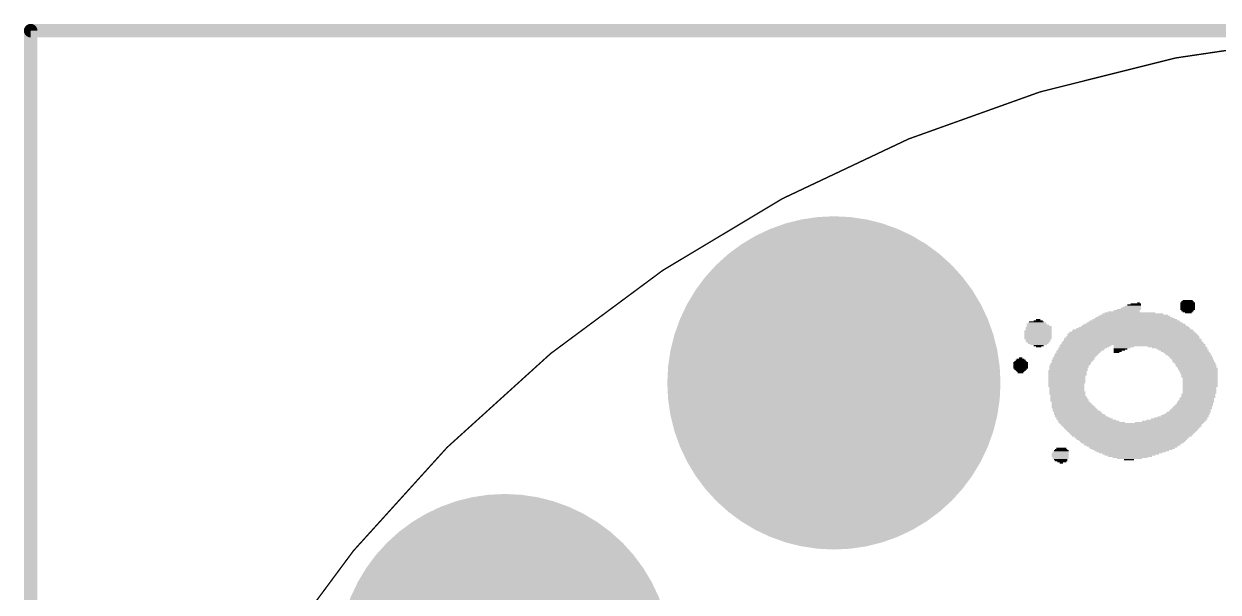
# Model space of a CAD drawing. Extents: x -26.8 to 26.8, y -26.8 to 26.8.
# Drawn here: x -26.8 to -4.4, y 16.14 to 26.8 of the extents above; entities that cross this region are included whole.
import ezdxf

# ---------------------------------------------------------------- set-up
doc = ezdxf.new("R2010")
doc.units = 0
for name, color, linetype in [('1', 12, 'CONTINUOUS'), ('16', 5, 'CONTINUOUS'), ('17', 110, 'CONTINUOUS'), ('20', 53, 'CONTINUOUS'), ('201', 6, 'CONTINUOUS'), ('30', 253, 'CONTINUOUS')]:
    doc.layers.add(name, color=color, linetype=linetype)

# ---------------------------------------------------------------- blocks, each defined once
blk = doc.blocks.new('ROUNDP')
at = {"const_width": 0.5}
blk.add_lwpolyline([(0, -0.25, 1), (0, 0.25, 1), (0, -0.25)], format="xyb", dxfattribs=at)
blk = doc.blocks.new('RECT')
blk.add_solid([(-0.5, -0.5), (0.5, -0.5), (-0.5, 0.5), (0.5, 0.5)])

msp = doc.modelspace()

# ---------------------------------------------------------------- linework, layer by layer
at = {"layer": '1', "const_width": 0.2032}
for points in [[(26.67, 26.67), (-26.67, 26.67)], [(-26.67, 26.67), (-26.67, -26.67)]]:
    msp.add_lwpolyline(points, dxfattribs=at)
at = {"layer": '1'}
for points, const_width in [([(-26.67, 26.7208, 1), (-26.67, 26.6192)], 0.1016), ([(-26.6192, 26.67, 1), (-26.7208, 26.67)], 0.1016), ([(-11.6078, 17.4498, 1), (-11.6078, 22.6822, 1), (-11.6078, 17.4498)], 1.016), ([(-17.78, 12.2428, 1), (-17.78, 17.4752, 1), (-17.78, 12.2428)], 1.016)]:
    msp.add_lwpolyline(points, format="xyb", dxfattribs=dict(at, const_width=const_width))
at = {"layer": '16', "const_width": 0.254}
for points in [[(26.67, 26.67), (-26.67, 26.67)], [(-26.67, 26.67), (-26.67, -26.67)]]:
    msp.add_lwpolyline(points, dxfattribs=at)
at = {"layer": '16', "const_width": 0.127}
for points in [[(-26.67, 26.7335, 1), (-26.67, 26.6065)], [(-26.6065, 26.67, 1), (-26.7335, 26.67)]]:
    msp.add_lwpolyline(points, format="xyb", dxfattribs=at)
at = {"layer": '20', "const_width": 0.0254}
msp.add_lwpolyline([(0, -26.67, 1), (0, 26.67, 1), (0, -26.67)], format="xyb", dxfattribs=at)

# ---------------------------------------------------------------- block references
at = {"layer": '17', "xscale": 5.266, "yscale": 5.266, "rotation": 90}
for p in [(-11.6078, 20.066), (-11.6078, 20.066), (-17.78, 14.859), (-17.78, 14.859)]:
    msp.add_blockref('ROUNDP', p, dxfattribs=at)
at = {"layer": '201', "rotation": 180}
for p, xscale, yscale in [((-6.0008, 21.5053), 0.2972, 0.0211), ((-5.9792, 21.5265), 0.254, 0.0213), ((-5.9474, 21.5477), 0.1905, 0.0211), ((-5.8953, 21.5688), 0.0406, 0.0211), ((-4.9733, 21.5688), 0.2743, 0.0211), ((-4.9733, 21.5477), 0.2743, 0.0211), ((-4.9733, 21.5265), 0.2743, 0.0213), ((-4.9733, 21.5053), 0.2743, 0.0211), ((-4.9746, 21.59), 0.2311, 0.0213), ((-4.9746, 21.6112), 0.1905, 0.0211), ((-5.969, 21.2725), 1.5037, 0.0213), ((-5.9792, 21.2937), 1.4376, 0.0211), ((-5.9804, 21.3148), 1.3538, 0.0211), ((-5.9792, 21.336), 1.27, 0.0213), ((-6.002, 21.3572), 1.143, 0.0211), ((-6.0541, 21.3783), 0.9525, 0.0211), ((-6.1709, 21.3995), 0.5918, 0.0213), ((-6.1176, 21.4207), 0.4851, 0.0211), ((-6.0744, 21.4418), 0.4445, 0.0211), ((-6.0427, 21.463), 0.381, 0.0213), ((-6.0223, 21.4842), 0.3404, 0.0211), ((-4.9733, 21.4842), 0.2743, 0.0211), ((-4.9733, 21.463), 0.2743, 0.0213), ((-4.9733, 21.4418), 0.2743, 0.0211), ((-4.9746, 21.4207), 0.2311, 0.0211), ((-4.9746, 21.3995), 0.1905, 0.0213), ((-4.9632, 21.3783), 0.127, 0.0211), ((-7.7686, 21.1032), 0.4851, 0.0211), ((-7.7686, 21.082), 0.4851, 0.0213), ((-7.7686, 21.0608), 0.4851, 0.0211), ((-7.7788, 21.1455), 0.4242, 0.0213), ((-7.8003, 21.1667), 0.381, 0.0211), ((-7.7584, 21.1243), 0.4648, 0.0211), ((-7.8003, 21.1878), 0.3404, 0.0211), ((-7.8105, 21.209), 0.2743, 0.0213), ((-7.7788, 21.2302), 0.1702, 0.0211), ((-7.7788, 21.2513), 0.0838, 0.0211), ((-6.0008, 21.0608), 2.2428, 0.0211), ((-5.9906, 21.082), 2.1361, 0.0213), ((-5.9804, 21.1032), 2.0752, 0.0211), ((-5.969, 21.1243), 2.0117, 0.0211), ((-5.9792, 21.1455), 1.9456, 0.0213), ((-5.969, 21.1667), 1.8847, 0.0211), ((-5.969, 21.1878), 1.7983, 0.0211), ((-5.969, 21.209), 1.717, 0.0213), ((-5.969, 21.2302), 1.6713, 0.0211), ((-5.9703, 21.2513), 1.5875, 0.0211), ((-7.78, 21.0397), 0.508, 0.0211), ((-7.78, 21.0185), 0.508, 0.0213), ((-7.78, 20.9973), 0.508, 0.0211), ((-7.78, 20.9762), 0.508, 0.0211), ((-7.78, 20.955), 0.508, 0.0213), ((-7.78, 20.9338), 0.508, 0.0211), ((-7.78, 20.9127), 0.508, 0.0211), ((-7.78, 20.8915), 0.508, 0.0213), ((-7.7788, 20.8703), 0.4648, 0.0211), ((-7.7788, 20.8492), 0.4648, 0.0211), ((-7.7788, 20.828), 0.4242, 0.0213), ((-6.0122, 20.828), 2.6467, 0.0213), ((-6.0109, 20.8492), 2.6035, 0.0211), ((-6.0008, 20.8703), 2.5832, 0.0211), ((-6.0122, 20.8915), 2.5603, 0.0213), ((-6.0122, 20.9127), 2.5197, 0.0211), ((-6.0008, 20.9338), 2.4968, 0.0211), ((-6.0008, 20.955), 2.4562, 0.0213), ((-6.0122, 20.9762), 2.4333, 0.0211), ((-6.0109, 20.9973), 2.3901, 0.0211), ((-6.0109, 21.0185), 2.3495, 0.0213), ((-6.002, 21.0397), 2.286, 0.0211), ((-7.78, 20.8068), 0.381, 0.0211), ((-7.7686, 20.7857), 0.3175, 0.0211), ((-7.7686, 20.7645), 0.1905, 0.0213), ((-7.7686, 20.7433), 0.1041, 0.0211), ((-7.0498, 20.6163), 0.8255, 0.0211), ((-7.0599, 20.5952), 0.8052, 0.0211), ((-7.0168, 20.6587), 0.8458, 0.0211), ((-7.0269, 20.6375), 0.8255, 0.0213), ((-6.985, 20.6798), 0.8687, 0.0211), ((-6.9431, 20.7222), 0.9119, 0.0211), ((-6.9647, 20.701), 0.8687, 0.0213), ((-6.8898, 20.7645), 0.9728, 0.0213), ((-6.9113, 20.7433), 0.9296, 0.0211), ((-6.0008, 20.7857), 2.7102, 0.0211), ((-6.002, 20.8068), 2.667, 0.0211), ((-6.1697, 20.7433), 0.381, 0.0211), ((-6.2332, 20.701), 0.254, 0.0213), ((-6.2548, 20.6798), 0.2108, 0.0211), ((-5.5029, 20.7645), 1.7145, 0.0213), ((-6.2014, 20.7222), 0.3175, 0.0211), ((-6.2865, 20.6587), 0.1473, 0.0211), ((-6.3081, 20.6375), 0.1041, 0.0213), ((-5.1753, 20.7433), 1.0998, 0.0211), ((-5.1232, 20.7222), 1.0363, 0.0211), ((-5.0813, 20.701), 0.9525, 0.0213), ((-5.0483, 20.6798), 0.9322, 0.0211), ((-5.0267, 20.6587), 0.889, 0.0211), ((-4.9962, 20.6375), 0.8687, 0.0213), ((-4.9746, 20.6163), 0.8661, 0.0211), ((-4.9644, 20.5952), 0.8458, 0.0211), ((-8.1077, 20.447), 0.2743, 0.0213), ((-8.1077, 20.4258), 0.2743, 0.0211), ((-8.1077, 20.4047), 0.2743, 0.0211), ((-8.1077, 20.3835), 0.2743, 0.0213), ((-8.1077, 20.4682), 0.2337, 0.0211), ((-8.1064, 20.4893), 0.1905, 0.0211), ((-8.1077, 20.5105), 0.1473, 0.0213), ((-8.1064, 20.5317), 0.0635, 0.0211), ((-7.1971, 20.3835), 0.7391, 0.0213), ((-7.1755, 20.4047), 0.7417, 0.0211), ((-7.1653, 20.4258), 0.762, 0.0211), ((-7.1336, 20.4893), 0.7849, 0.0211), ((-7.145, 20.4682), 0.762, 0.0211), ((-7.1552, 20.447), 0.7417, 0.0213), ((-7.112, 20.5317), 0.7823, 0.0211), ((-7.112, 20.5105), 0.7823, 0.0213), ((-7.0803, 20.574), 0.8052, 0.0213), ((-7.0904, 20.5528), 0.7849, 0.0211), ((-4.9314, 20.574), 0.8255, 0.0213), ((-4.9213, 20.5528), 0.8052, 0.0211), ((-4.9009, 20.5317), 0.8052, 0.0211), ((-4.8895, 20.5105), 0.7823, 0.0213), ((-4.8692, 20.4893), 0.7823, 0.0211), ((-4.8692, 20.4682), 0.7823, 0.0211), ((-4.8476, 20.447), 0.7849, 0.0213), ((-4.8362, 20.4258), 0.762, 0.0211), ((-4.8158, 20.4047), 0.762, 0.0211), ((-4.8158, 20.3835), 0.762, 0.0213), ((-8.1077, 20.3623), 0.2743, 0.0211), ((-8.1077, 20.3412), 0.2743, 0.0211), ((-8.1077, 20.32), 0.2337, 0.0213), ((-8.1064, 20.2988), 0.1905, 0.0211), ((-8.1077, 20.2777), 0.1473, 0.0211), ((-8.1077, 20.2565), 0.1067, 0.0213), ((-7.2187, 20.2988), 0.7417, 0.0211), ((-7.2403, 20.193), 0.6985, 0.0213), ((-7.2403, 20.1718), 0.6985, 0.0211), ((-7.2403, 20.1507), 0.6985, 0.0211), ((-7.2288, 20.2777), 0.7214, 0.0211), ((-7.2288, 20.2565), 0.7214, 0.0213), ((-7.2288, 20.2353), 0.7214, 0.0211), ((-7.2288, 20.2142), 0.7214, 0.0211), ((-7.1971, 20.3623), 0.7391, 0.0211), ((-7.2073, 20.3412), 0.7188, 0.0211), ((-7.2073, 20.32), 0.7188, 0.0213), ((-4.8057, 20.3623), 0.7417, 0.0211), ((-4.7841, 20.3412), 0.7391, 0.0211), ((-4.7841, 20.32), 0.7391, 0.0213), ((-4.7739, 20.2988), 0.7188, 0.0211), ((-4.7739, 20.2777), 0.7188, 0.0211), ((-4.7625, 20.2565), 0.696, 0.0213), ((-4.7625, 20.2353), 0.696, 0.0211), ((-4.7523, 20.2142), 0.6756, 0.0211), ((-4.7523, 20.193), 0.6756, 0.0213), ((-4.7523, 20.1718), 0.6756, 0.0211), ((-4.7422, 20.1507), 0.6553, 0.0211), ((-7.2403, 20.1295), 0.6985, 0.0213), ((-7.2403, 20.1083), 0.6985, 0.0211), ((-7.2403, 20.0872), 0.6985, 0.0211), ((-7.2403, 20.066), 0.6985, 0.0213), ((-7.2504, 20.0448), 0.6782, 0.0211), ((-7.2504, 20.0237), 0.6782, 0.0211), ((-7.2504, 20.0025), 0.6782, 0.0213), ((-7.239, 19.9813), 0.6553, 0.0211), ((-7.239, 19.9602), 0.6553, 0.0211), ((-7.239, 19.939), 0.6553, 0.0213), ((-4.7422, 20.1295), 0.6553, 0.0213), ((-4.7422, 20.1083), 0.6553, 0.0211), ((-4.7422, 20.0872), 0.6553, 0.0211), ((-4.7422, 20.066), 0.6553, 0.0213), ((-4.7422, 20.0448), 0.6553, 0.0211), ((-4.7422, 20.0237), 0.6553, 0.0211), ((-4.7422, 20.0025), 0.6553, 0.0213), ((-4.7523, 19.9813), 0.635, 0.0211), ((-4.7523, 19.9602), 0.635, 0.0211), ((-4.7523, 19.939), 0.635, 0.0213), ((-7.239, 19.9178), 0.6553, 0.0211), ((-7.2288, 19.8967), 0.6756, 0.0211), ((-7.2288, 19.8755), 0.6756, 0.0213), ((-7.2288, 19.8543), 0.6756, 0.0211), ((-7.2187, 19.8332), 0.6553, 0.0211), ((-7.2073, 19.812), 0.6782, 0.0213), ((-7.2073, 19.7908), 0.6782, 0.0211), ((-7.1971, 19.7697), 0.6985, 0.0211), ((-7.1869, 19.7485), 0.7188, 0.0213), ((-7.1869, 19.7273), 0.7188, 0.0211), ((-7.1653, 19.7062), 0.7214, 0.0211), ((-4.8273, 19.7062), 0.6985, 0.0211), ((-4.8158, 19.7273), 0.6756, 0.0211), ((-4.8057, 19.7697), 0.6553, 0.0211), ((-4.8057, 19.7485), 0.6553, 0.0213), ((-4.7828, 19.7908), 0.6553, 0.0211), ((-4.7727, 19.8543), 0.635, 0.0211), ((-4.7727, 19.8332), 0.635, 0.0211), ((-4.7727, 19.812), 0.635, 0.0213), ((-4.7523, 19.9178), 0.635, 0.0211), ((-4.7523, 19.8967), 0.635, 0.0211), ((-4.7523, 19.8755), 0.635, 0.0213), ((-7.1336, 19.6427), 0.7849, 0.0211), ((-7.1552, 19.685), 0.7417, 0.0213), ((-7.145, 19.6638), 0.762, 0.0211), ((-7.1234, 19.6215), 0.8052, 0.0213), ((-7.112, 19.6003), 0.828, 0.0211), ((-7.0803, 19.558), 0.8458, 0.0213), ((-7.0587, 19.5368), 0.889, 0.0211), ((-7.0904, 19.5792), 0.8255, 0.0211), ((-7.0282, 19.4945), 0.9093, 0.0213), ((-7.0066, 19.4733), 0.9525, 0.0211), ((-7.0383, 19.5157), 0.889, 0.0211), ((-4.9962, 19.4733), 0.8687, 0.0211), ((-4.9746, 19.4945), 0.8255, 0.0213), ((-4.953, 19.5157), 0.823, 0.0211), ((-4.9327, 19.5368), 0.7823, 0.0211), ((-4.9225, 19.558), 0.762, 0.0213), ((-4.8997, 19.5792), 0.762, 0.0211), ((-4.8895, 19.6003), 0.7417, 0.0211), ((-4.8793, 19.6215), 0.7214, 0.0213), ((-4.8578, 19.6427), 0.7188, 0.0211), ((-4.8476, 19.6638), 0.6985, 0.0211), ((-4.8374, 19.685), 0.6782, 0.0213), ((-6.9863, 19.4522), 0.9525, 0.0211), ((-6.9647, 19.431), 0.9957, 0.0213), ((-6.9317, 19.4098), 1.016, 0.0211), ((-6.9113, 19.3887), 1.0566, 0.0211), ((-6.8694, 19.3675), 1.0998, 0.0213), ((-6.7742, 19.3252), 1.2497, 0.0211), ((-6.8275, 19.3463), 1.143, 0.0211), ((-6.0325, 19.304), 2.6873, 0.0213), ((-6.0325, 19.2828), 2.6467, 0.0211), ((-6.0223, 19.2617), 2.6264, 0.0211), ((-5.3137, 19.3252), 1.2903, 0.0211), ((-5.2388, 19.3463), 1.1862, 0.0211), ((-5.1867, 19.3675), 1.1227, 0.0213), ((-5.1333, 19.3887), 1.0566, 0.0211), ((-5.1016, 19.4098), 0.9931, 0.0211), ((-5.0584, 19.431), 0.9525, 0.0213), ((-5.0267, 19.4522), 0.889, 0.0211), ((-6.0223, 19.2405), 2.5806, 0.0213), ((-6.0223, 19.2193), 2.54, 0.0211), ((-6.0223, 19.1982), 2.4994, 0.0211), ((-6.0223, 19.177), 2.4536, 0.0213), ((-6.0223, 19.1558), 2.413, 0.0211), ((-6.0211, 19.1347), 2.3698, 0.0211), ((-6.0223, 19.1135), 2.3266, 0.0213), ((-6.0223, 19.0923), 2.286, 0.0211), ((-6.0223, 19.0712), 2.2454, 0.0211), ((-6.0223, 19.05), 2.159, 0.0213), ((-6.0223, 19.0288), 2.1184, 0.0211), ((-7.3457, 18.8172), 0.2337, 0.0211), ((-7.3444, 18.8383), 0.1905, 0.0211), ((-6.0223, 19.0077), 2.0726, 0.0211), ((-6.0122, 18.9865), 2.0117, 0.0213), ((-6.0109, 18.9653), 1.9685, 0.0211), ((-6.0122, 18.9442), 1.9253, 0.0211), ((-6.0109, 18.923), 1.8415, 0.0213), ((-6.0109, 18.9018), 1.8009, 0.0211), ((-6.0109, 18.8807), 1.7145, 0.0211), ((-6.002, 18.8595), 1.651, 0.0213), ((-6.0109, 18.8383), 1.5875, 0.0211), ((-6.0122, 18.8172), 1.5037, 0.0211), ((-7.366, 18.7325), 0.32, 0.0213), ((-7.366, 18.7113), 0.32, 0.0211), ((-7.366, 18.6902), 0.32, 0.0211), ((-7.3546, 18.7748), 0.2972, 0.0211), ((-7.3546, 18.7537), 0.2972, 0.0211), ((-7.3546, 18.669), 0.2972, 0.0213), ((-7.3546, 18.6478), 0.2972, 0.0211), ((-7.3444, 18.796), 0.2769, 0.0213), ((-7.3558, 18.6267), 0.254, 0.0211), ((-7.3457, 18.6055), 0.2337, 0.0213), ((-7.3342, 18.5843), 0.1702, 0.0211), ((-6.0223, 18.796), 1.397, 0.0213), ((-6.0325, 18.7748), 1.2903, 0.0211), ((-6.0439, 18.7537), 1.1862, 0.0211), ((-6.0439, 18.7325), 1.0592, 0.0213), ((-6.0541, 18.7113), 0.9525, 0.0211), ((-6.0541, 18.6902), 0.8255, 0.0211), ((-6.0541, 18.669), 0.6579, 0.0213), ((-6.0643, 18.6478), 0.4648, 0.0211), ((-6.0744, 18.6267), 0.1905, 0.0211), ((-7.3444, 18.5632), 0.0635, 0.0211)]:
    msp.add_blockref('RECT', p, dxfattribs=dict(at, xscale=xscale, yscale=yscale))
at = {"layer": '30', "xscale": 5.3676, "yscale": 5.3676, "rotation": 90}
for p in [(-11.6078, 20.066), (-17.78, 14.859)]:
    msp.add_blockref('ROUNDP', p, dxfattribs=at)

doc.saveas('drawing.dxf')
